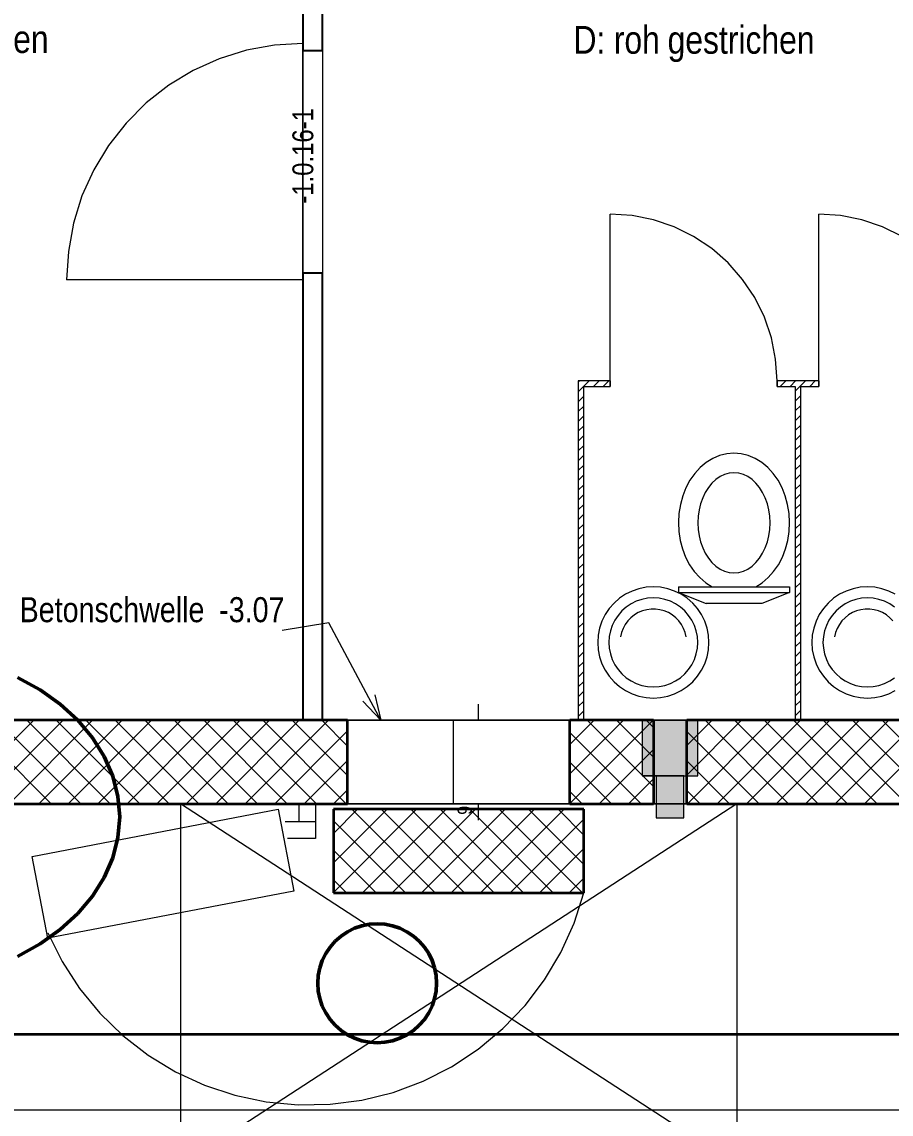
# Model space of a CAD drawing. Extents: x 885 to 2021, y 330 to 1122.
# Drawn here: x 1060 to 1122.5, y 552.3 to 630.8 of the extents above; entities that cross this region are included whole.
import ezdxf
from ezdxf.lldxf.tags import DXFTag

# ---------------------------------------------------------------- set-up
doc = ezdxf.new("R2010")
doc.units = 0
doc.layers.get('0').update_dxf_attribs({"lineweight": 18})
for name, color, linetype, lineweight in [('- Revision Neu', 7, 'Continuous', 25), ('010 Türen Neu', 7, 'Continuous', 25), ('015 Innenwände Bauteilschraffuren Neu', 7, 'Continuous', 25), ('015 Innenwände Neu', 7, 'Continuous', 25), ('016 Trennwände Neu', 7, 'Continuous', 25), ('027 Oberhalb Neu', 7, 'Continuous', 25), ('030 Bodenaufbauten Neu', 7, 'Continuous', 25), ('035 Decken Neu', 7, 'Continuous', 25), ('060 Möbel Einbau Neu', 7, 'Continuous', 25), ('080 Raum Innen Kontur Neu', 7, 'Continuous', 25), ('080 Raum Innen Text Neu', 7, 'Continuous', 25), ('160 Beschriftungen Ausführung Neu', 7, 'Continuous', 25), ('255 Plangrafiken Neu', 7, 'Continuous', 25)]:
    doc.layers.add(name, color=color, linetype=linetype, lineweight=lineweight)
doc.styles.get("Standard").update_dxf_attribs({"font": 'arial.ttf'})
tags = doc.linetypes.add('Blase - eng', pattern='A,0,[2,5773_032 -1.UG1.shx,S=0.003987,R=0,X=-6.43284e-05,Y=0.012246],-0.5,0', length=0.5).pattern_tags.tags
tags[14:15] = [DXFTag(74, 4), DXFTag(75, 0), DXFTag(340, '0'), DXFTag(46, 1.0), DXFTag(50, 0.0), DXFTag(44, 0.0), DXFTag(45, 0.0)]
tags[12:13] = [DXFTag(74, 4), DXFTag(75, 0), DXFTag(340, '0'), DXFTag(46, 1.0), DXFTag(50, 0.0), DXFTag(44, 0.0), DXFTag(45, 0.0)]
tags = doc.linetypes.add('Strich 2_1mm', pattern=[0.003, 0.002, -0.001]).pattern_tags.tags
tags[6:7] = [DXFTag(74, 4), DXFTag(75, 0), DXFTag(340, '0'), DXFTag(46, 1.0), DXFTag(50, 0.0), DXFTag(44, 0.0), DXFTag(45, 0.0)]
tags[4:5] = [DXFTag(74, 4), DXFTag(75, 0), DXFTag(340, '0'), DXFTag(46, 1.0), DXFTag(50, 0.0), DXFTag(44, 0.0), DXFTag(45, 0.0)]
tags = doc.linetypes.add('Strich 3_1mm Kanten', pattern=[0.004, 0.003, -0.001]).pattern_tags.tags
tags[6:7] = [DXFTag(74, 4), DXFTag(75, 0), DXFTag(340, '0'), DXFTag(46, 1.0), DXFTag(50, 0.0), DXFTag(44, 0.0), DXFTag(45, 0.0)]
tags[4:5] = [DXFTag(74, 4), DXFTag(75, 0), DXFTag(340, '0'), DXFTag(46, 1.0), DXFTag(50, 0.0), DXFTag(44, 0.0), DXFTag(45, 0.0)]
tags = doc.linetypes.add('Strichpunkt 1.5_0.75_0.75mm', pattern=[0.003, 0.0015, -0.00075, 0, -0.00075]).pattern_tags.tags
tags[10:11] = [DXFTag(74, 4), DXFTag(75, 0), DXFTag(340, '0'), DXFTag(46, 1.0), DXFTag(50, 0.0), DXFTag(44, 0.0), DXFTag(45, 0.0)]
tags[8:9] = [DXFTag(74, 4), DXFTag(75, 0), DXFTag(340, '0'), DXFTag(46, 1.0), DXFTag(50, 0.0), DXFTag(44, 0.0), DXFTag(45, 0.0)]
tags[6:7] = [DXFTag(74, 4), DXFTag(75, 0), DXFTag(340, '0'), DXFTag(46, 1.0), DXFTag(50, 0.0), DXFTag(44, 0.0), DXFTag(45, 0.0)]
tags[4:5] = [DXFTag(74, 4), DXFTag(75, 0), DXFTag(340, '0'), DXFTag(46, 1.0), DXFTag(50, 0.0), DXFTag(44, 0.0), DXFTag(45, 0.0)]
tags = doc.linetypes.add('Strichpunkt 3_1_1mm Achsen', pattern=[0.005, 0.003, -0.001, 0, -0.001]).pattern_tags.tags
tags[10:11] = [DXFTag(74, 4), DXFTag(75, 0), DXFTag(340, '0'), DXFTag(46, 1.0), DXFTag(50, 0.0), DXFTag(44, 0.0), DXFTag(45, 0.0)]
tags[8:9] = [DXFTag(74, 4), DXFTag(75, 0), DXFTag(340, '0'), DXFTag(46, 1.0), DXFTag(50, 0.0), DXFTag(44, 0.0), DXFTag(45, 0.0)]
tags[6:7] = [DXFTag(74, 4), DXFTag(75, 0), DXFTag(340, '0'), DXFTag(46, 1.0), DXFTag(50, 0.0), DXFTag(44, 0.0), DXFTag(45, 0.0)]
tags[4:5] = [DXFTag(74, 4), DXFTag(75, 0), DXFTag(340, '0'), DXFTag(46, 1.0), DXFTag(50, 0.0), DXFTag(44, 0.0), DXFTag(45, 0.0)]
tags = doc.linetypes.add('Unsichtbare Linie', pattern='A,0,[1,5773_032 -1.UG1.shx,S=10,R=0,X=0,Y=0],-10,0', length=10).pattern_tags.tags
tags[14:15] = [DXFTag(74, 4), DXFTag(75, 0), DXFTag(340, '0'), DXFTag(46, 1.0), DXFTag(50, 0.0), DXFTag(44, 0.0), DXFTag(45, 0.0)]
tags[12:13] = [DXFTag(74, 4), DXFTag(75, 0), DXFTag(340, '0'), DXFTag(46, 1.0), DXFTag(50, 0.0), DXFTag(44, 0.0), DXFTag(45, 0.0)]

# ---------------------------------------------------------------- blocks, each defined once
blk = doc.blocks.new('Referenz-A0T8DHYUAL', base_point=(896.585, 372.187))
at = {"layer": '- Revision Neu', "color": 0, "linetype": 'Blase - eng', "lineweight": 50, "ltscale": 0.125}
for p, q in [((1061.266, 582.789), (1059.654, 583.682)), ((1062.715, 581.759), (1061.266, 582.789)), ((1063.981, 580.605), (1062.715, 581.759)), ((1065.044, 579.346), (1063.981, 580.605)), ((1065.888, 578.001), (1065.044, 579.346)), ((1066.5, 576.589), (1065.888, 578.001)), ((1066.871, 575.134), (1066.5, 576.589)), ((1066.996, 573.656), (1066.871, 575.134)), ((1066.871, 572.178), (1066.996, 573.656)), ((1066.5, 570.722), (1066.871, 572.178)), ((1065.888, 569.311), (1066.5, 570.722)), ((1065.044, 567.966), (1065.888, 569.311)), ((1063.981, 566.707), (1065.044, 567.966)), ((1062.715, 565.553), (1063.981, 566.707)), ((1061.266, 564.522), (1062.715, 565.553)), ((1083.881, 565.646), (1083.38, 565.399)), ((1084.411, 565.826), (1083.881, 565.646)), ((1084.959, 565.935), (1084.411, 565.826)), ((1085.517, 565.972), (1084.959, 565.935)), ((1086.075, 565.935), (1085.517, 565.972)), ((1086.623, 565.826), (1086.075, 565.935)), ((1087.153, 565.646), (1086.623, 565.826)), ((1087.654, 565.399), (1087.153, 565.646)), ((1082.494, 564.72), (1082.126, 564.299)), ((1082.915, 565.088), (1082.494, 564.72)), ((1083.38, 565.399), (1082.915, 565.088)), ((1088.119, 565.088), (1087.654, 565.399)), ((1088.539, 564.72), (1088.119, 565.088)), ((1088.908, 564.299), (1088.539, 564.72)), ((1059.654, 563.63), (1061.266, 564.522)), ((1082.126, 564.299), (1081.815, 563.834)), ((1089.219, 563.834), (1088.908, 564.299)), ((1081.568, 563.333), (1081.388, 562.804)), ((1081.815, 563.834), (1081.568, 563.333)), ((1089.466, 563.333), (1089.219, 563.834)), ((1089.646, 562.804), (1089.466, 563.333)), ((1081.388, 562.804), (1081.279, 562.255)), ((1089.755, 562.255), (1089.646, 562.804)), ((1081.279, 562.255), (1081.242, 561.697)), ((1081.242, 561.697), (1081.279, 561.139)), ((1089.791, 561.697), (1089.755, 562.255)), ((1089.755, 561.139), (1089.791, 561.697)), ((1081.279, 561.139), (1081.388, 560.591)), ((1089.646, 560.591), (1089.755, 561.139)), ((1081.388, 560.591), (1081.568, 560.061)), ((1081.568, 560.061), (1081.815, 559.56)), ((1089.219, 559.56), (1089.466, 560.061)), ((1089.466, 560.061), (1089.646, 560.591)), ((1081.815, 559.56), (1082.126, 559.095)), ((1088.908, 559.095), (1089.219, 559.56)), ((1082.126, 559.095), (1082.494, 558.675)), ((1082.494, 558.675), (1082.915, 558.306)), ((1088.119, 558.306), (1088.539, 558.675)), ((1088.539, 558.675), (1088.908, 559.095)), ((1082.915, 558.306), (1083.38, 557.995)), ((1083.38, 557.995), (1083.881, 557.748)), ((1083.881, 557.748), (1084.411, 557.568)), ((1086.623, 557.568), (1087.153, 557.748)), ((1087.153, 557.748), (1087.654, 557.995)), ((1087.654, 557.995), (1088.119, 558.306)), ((1084.411, 557.568), (1084.959, 557.459)), ((1084.959, 557.459), (1085.517, 557.423)), ((1085.517, 557.423), (1086.075, 557.459)), ((1086.075, 557.459), (1086.623, 557.568))]:
    blk.add_line(p, q, dxfattribs=at)
at = {"layer": '010 Türen Neu', "color": 0, "linetype": 'Continuous', "lineweight": 13, "ltscale": 0.0169}
for p, q in [((1078.129, 629.152), (1076.11, 628.782)), ((1080.178, 629.276), (1078.129, 629.152)), ((1076.11, 628.782), (1074.15, 628.171)), ((1074.15, 628.171), (1072.278, 627.328)), ((1072.278, 627.328), (1070.521, 626.266)), ((1070.521, 626.266), (1068.905, 625)), ((1068.905, 625), (1067.454, 623.549)), ((1067.454, 623.549), (1066.188, 621.933)), ((1066.188, 621.933), (1065.126, 620.176)), ((1065.126, 620.176), (1064.283, 618.304)), ((1064.283, 618.304), (1063.672, 616.344)), ((1063.672, 616.344), (1063.302, 614.325)), ((1063.302, 614.325), (1063.178, 612.276))]:
    blk.add_line(p, q, dxfattribs=at)
at = {"layer": '010 Türen Neu', "color": 0, "lineweight": 13}
for p, q in [((1080.178, 628.776), (1081.578, 628.776)), ((1081.578, 628.776), (1080.178, 628.776)), ((1080.178, 612.776), (1081.578, 612.776)), ((1081.578, 612.776), (1080.178, 612.776)), ((1080.178, 612.276), (1063.178, 612.276)), ((1102.278, 605.003), (1102.278, 604.603)), ((1102.278, 604.603), (1102.278, 605.003)), ((1114.278, 604.603), (1114.278, 605.003)), ((1114.278, 605.003), (1114.278, 604.603)), ((1117.278, 605.003), (1117.278, 604.603)), ((1117.278, 604.603), (1117.278, 605.003)), ((1082.878, 580.603), (1099.878, 580.603)), ((1083.378, 574.603), (1083.378, 580.603)), ((1099.378, 580.603), (1083.378, 580.603)), ((1083.378, 580.603), (1083.378, 574.603)), ((1099.378, 580.603), (1099.378, 574.603)), ((1099.378, 574.603), (1099.378, 580.603)), ((1099.378, 574.603), (1083.378, 574.603))]:
    blk.add_line(p, q, dxfattribs=at)
at = {"layer": '010 Türen Neu', "color": 0, "lineweight": -2}
for p, q in [((1080.178, 628.776), (1081.578, 628.776)), ((1080.178, 628.776), (1081.578, 628.776)), ((1080.178, 612.776), (1081.578, 612.776)), ((1080.178, 612.776), (1081.578, 612.776))]:
    blk.add_line(p, q, dxfattribs=at)
at = {"layer": '010 Türen Neu', "color": 0, "linetype": 'Strichpunkt 3_1_1mm Achsen', "lineweight": 13, "ltscale": 0.0169}
for p, q in [((1080.178, 628.776), (1080.178, 612.776)), ((1081.578, 628.776), (1081.578, 612.776))]:
    blk.add_line(p, q, dxfattribs=at)
at = {"layer": '010 Türen Neu', "color": 0, "linetype": 'Strich 2_1mm', "lineweight": 13, "ltscale": 0.002197}
for p, q in [((1103.845, 616.9), (1102.278, 617.003)), ((1105.384, 616.594), (1103.845, 616.9)), ((1106.871, 616.089), (1105.384, 616.594)), ((1118.845, 616.9), (1117.278, 617.003)), ((1120.384, 616.594), (1118.845, 616.9)), ((1121.871, 616.089), (1120.384, 616.594)), ((1108.278, 615.395), (1106.871, 616.089)), ((1123.278, 615.395), (1121.871, 616.089)), ((1109.584, 614.523), (1108.278, 615.395)), ((1110.764, 613.488), (1109.584, 614.523)), ((1111.799, 612.308), (1110.764, 613.488)), ((1112.671, 611.003), (1111.799, 612.308)), ((1113.365, 609.595), (1112.671, 611.003)), ((1113.869, 608.109), (1113.365, 609.595)), ((1114.176, 606.569), (1113.869, 608.109)), ((1114.278, 605.003), (1114.176, 606.569))]:
    blk.add_line(p, q, dxfattribs=at)
at = {"layer": '010 Türen Neu', "color": 0, "linetype": 'Strich 2_1mm', "lineweight": 13, "ltscale": 0.0169}
for p, q in [((1102.278, 605.003), (1102.278, 617.003)), ((1117.278, 605.003), (1117.278, 617.003))]:
    blk.add_line(p, q, dxfattribs=at)
at = {"layer": '010 Türen Neu', "color": 0, "lineweight": 18}
for p, q in [((1102.278, 605.003), (1102.278, 604.603)), ((1102.278, 605.003), (1102.278, 604.603)), ((1114.278, 605.003), (1114.278, 604.603)), ((1114.278, 605.003), (1114.278, 604.603)), ((1117.278, 605.003), (1117.278, 604.603)), ((1117.278, 605.003), (1117.278, 604.603))]:
    blk.add_line(p, q, dxfattribs=at)
at = {"layer": '010 Türen Neu', "color": 0, "lineweight": 35}
for p, q in [((1083.378, 574.603), (1083.378, 580.603)), ((1083.378, 574.603), (1083.378, 580.603)), ((1099.378, 574.603), (1099.378, 580.603)), ((1099.378, 574.603), (1099.378, 580.603))]:
    blk.add_line(p, q, dxfattribs=at)
at = {"layer": '015 Innenwände Bauteilschraffuren Neu', "color": 0, "linetype": 'Continuous', "lineweight": 0, "ltscale": 0.0169}
for p, q in [((1099.978, 604.925), (1100.017, 604.964)), ((1100.017, 604.964), (1100.057, 605.003)), ((1100.378, 604.618), (1100.764, 605.003)), ((1101.071, 604.603), (1101.471, 605.003)), ((1101.778, 604.603), (1102.178, 605.003)), ((1114.506, 604.603), (1114.906, 605.003)), ((1115.213, 604.603), (1115.613, 605.003)), ((1115.92, 604.603), (1116.32, 605.003)), ((1116.627, 604.603), (1117.027, 605.003)), ((1099.978, 604.218), (1100.364, 604.603)), ((1100.364, 604.603), (1100.371, 604.61)), ((1100.371, 604.61), (1100.378, 604.618)), ((1115.578, 604.261), (1115.92, 604.603)), ((1099.978, 603.51), (1100.378, 603.91)), ((1099.978, 602.803), (1100.378, 603.203)), ((1115.578, 603.554), (1115.978, 603.954)), ((1115.578, 602.847), (1115.978, 603.247)), ((1099.978, 602.096), (1100.378, 602.496)), ((1115.578, 602.14), (1115.978, 602.54)), ((1099.978, 601.389), (1100.378, 601.789)), ((1115.578, 601.433), (1115.978, 601.833)), ((1099.978, 600.682), (1100.378, 601.082)), ((1115.578, 600.726), (1115.978, 601.126)), ((1099.978, 599.975), (1100.378, 600.375)), ((1115.578, 600.019), (1115.978, 600.419)), ((1099.978, 599.268), (1100.378, 599.668)), ((1115.578, 599.311), (1115.978, 599.711)), ((1099.978, 598.561), (1100.378, 598.961)), ((1115.578, 598.604), (1115.978, 599.004)), ((1099.978, 597.854), (1100.378, 598.254)), ((1115.578, 597.897), (1115.978, 598.297)), ((1099.978, 597.146), (1100.378, 597.546)), ((1115.578, 597.19), (1115.978, 597.59)), ((1099.978, 596.439), (1100.378, 596.839)), ((1099.978, 595.732), (1100.378, 596.132)), ((1115.578, 596.483), (1115.978, 596.883)), ((1115.578, 595.776), (1115.978, 596.176)), ((1099.978, 595.025), (1100.378, 595.425)), ((1115.578, 595.069), (1115.978, 595.469)), ((1099.978, 594.318), (1100.378, 594.718)), ((1115.578, 594.362), (1115.978, 594.762)), ((1099.978, 593.611), (1100.378, 594.011)), ((1115.578, 593.655), (1115.978, 594.055)), ((1099.978, 592.904), (1100.378, 593.304)), ((1115.578, 592.947), (1115.978, 593.347)), ((1099.978, 592.197), (1100.378, 592.597)), ((1115.578, 592.24), (1115.978, 592.64)), ((1099.978, 591.49), (1100.378, 591.89)), ((1115.578, 591.533), (1115.978, 591.933)), ((1099.978, 590.783), (1100.378, 591.183)), ((1115.578, 590.826), (1115.978, 591.226)), ((1099.978, 590.075), (1100.378, 590.475)), ((1115.578, 590.119), (1115.978, 590.519)), ((1099.978, 589.368), (1100.378, 589.768)), ((1099.978, 588.661), (1100.378, 589.061)), ((1115.578, 589.412), (1115.978, 589.812)), ((1115.578, 588.705), (1115.978, 589.105)), ((1099.978, 587.954), (1100.378, 588.354)), ((1115.578, 587.998), (1115.978, 588.398)), ((1099.978, 587.247), (1100.378, 587.647)), ((1115.578, 587.291), (1115.978, 587.691)), ((1099.978, 586.54), (1100.378, 586.94)), ((1115.578, 586.584), (1115.978, 586.984)), ((1099.978, 585.833), (1100.378, 586.233)), ((1115.578, 585.876), (1115.978, 586.276)), ((1099.978, 585.126), (1100.378, 585.526)), ((1115.578, 585.169), (1115.978, 585.569)), ((1099.978, 584.419), (1100.378, 584.819)), ((1115.578, 584.462), (1115.978, 584.862)), ((1099.978, 583.711), (1100.378, 584.111)), ((1115.578, 583.755), (1115.978, 584.155)), ((1099.978, 583.004), (1100.378, 583.404)), ((1115.578, 583.048), (1115.978, 583.448)), ((1099.978, 582.297), (1100.378, 582.697)), ((1115.578, 582.341), (1115.978, 582.741)), ((1115.578, 581.634), (1115.978, 582.034)), ((1099.978, 581.59), (1100.378, 581.99)), ((1099.978, 580.883), (1100.378, 581.283)), ((1115.578, 580.927), (1115.978, 581.327)), ((1054.807, 574.603), (1060.807, 580.603)), ((1062.069, 574.603), (1056.069, 580.603)), ((1056.929, 574.603), (1062.929, 580.603)), ((1064.19, 574.603), (1058.19, 580.603)), ((1059.05, 574.603), (1065.05, 580.603)), ((1066.311, 574.603), (1060.311, 580.603)), ((1061.171, 574.603), (1067.171, 580.603)), ((1068.433, 574.603), (1062.433, 580.603)), ((1063.293, 574.603), (1069.293, 580.603)), ((1070.554, 574.603), (1064.554, 580.603)), ((1065.414, 574.603), (1071.414, 580.603)), ((1072.675, 574.603), (1066.675, 580.603)), ((1067.535, 574.603), (1073.535, 580.603)), ((1074.797, 574.603), (1068.797, 580.603)), ((1069.657, 574.603), (1075.657, 580.603)), ((1076.918, 574.603), (1070.918, 580.603)), ((1071.778, 574.603), (1077.778, 580.603)), ((1079.039, 574.603), (1073.039, 580.603)), ((1073.899, 574.603), (1079.899, 580.603)), ((1081.161, 574.603), (1075.161, 580.603)), ((1076.02, 574.603), (1082.02, 580.603)), ((1083.282, 574.603), (1077.282, 580.603)), ((1083.378, 576.628), (1079.403, 580.603)), ((1083.378, 578.749), (1081.524, 580.603)), ((1099.378, 578.869), (1101.112, 580.603)), ((1099.378, 576.747), (1103.234, 580.603)), ((1099.378, 574.626), (1105.355, 580.603)), ((1105.378, 575.841), (1100.616, 580.603)), ((1105.378, 577.962), (1102.738, 580.603)), ((1105.378, 580.083), (1104.859, 580.603)), ((1107.778, 578.784), (1109.598, 580.603)), ((1107.778, 576.662), (1111.719, 580.603)), ((1107.84, 574.603), (1113.84, 580.603)), ((1115.102, 574.603), (1109.102, 580.603)), ((1109.962, 574.603), (1115.962, 580.603)), ((1117.223, 574.603), (1111.223, 580.603)), ((1112.083, 574.603), (1118.083, 580.603)), ((1119.344, 574.603), (1113.344, 580.603)), ((1114.204, 574.603), (1120.204, 580.603)), ((1121.466, 574.603), (1115.466, 580.603)), ((1115.962, 580.603), (1115.978, 580.62)), ((1116.326, 574.603), (1122.326, 580.603)), ((1123.587, 574.603), (1117.587, 580.603)), ((1118.447, 574.603), (1124.447, 580.603)), ((1125.708, 574.603), (1119.708, 580.603)), ((1120.568, 574.603), (1126.568, 580.603)), ((1127.83, 574.603), (1121.83, 580.603)), ((1078.142, 574.603), (1083.378, 579.839)), ((1104.495, 574.603), (1099.378, 579.719)), ((1112.98, 574.603), (1107.778, 579.805)), ((1101.476, 574.603), (1105.378, 578.505)), ((1080.263, 574.603), (1083.378, 577.718)), ((1102.374, 574.603), (1099.378, 577.598)), ((1110.859, 574.603), (1107.778, 577.683)), ((1103.598, 574.603), (1105.378, 576.384)), ((1082.384, 574.603), (1083.378, 575.597)), ((1100.252, 574.603), (1099.378, 575.477)), ((1108.738, 574.603), (1107.778, 575.562)), ((1082.378, 572.475), (1084.106, 574.203)), ((1082.378, 570.354), (1086.227, 574.203)), ((1082.378, 568.233), (1088.348, 574.203)), ((1089.682, 568.203), (1083.682, 574.203)), ((1084.47, 568.203), (1090.47, 574.203)), ((1091.803, 568.203), (1085.803, 574.203)), ((1086.591, 568.203), (1092.591, 574.203)), ((1093.924, 568.203), (1087.924, 574.203)), ((1088.712, 568.203), (1094.712, 574.203)), ((1096.046, 568.203), (1090.046, 574.203)), ((1090.834, 568.203), (1096.834, 574.203)), ((1098.167, 568.203), (1092.167, 574.203)), ((1092.955, 568.203), (1098.955, 574.203)), ((1100.288, 568.203), (1094.288, 574.203)), ((1100.378, 570.234), (1096.41, 574.203)), ((1100.378, 572.355), (1098.531, 574.203)), ((1087.561, 568.203), (1082.378, 573.385)), ((1095.076, 568.203), (1100.378, 573.505)), ((1085.439, 568.203), (1082.378, 571.264)), ((1097.198, 568.203), (1100.378, 571.384)), ((1083.318, 568.203), (1082.378, 569.142)), ((1099.319, 568.203), (1100.378, 569.262))]:
    blk.add_line(p, q, dxfattribs=at)
at = {"layer": '015 Innenwände Neu', "color": 0, "lineweight": 18}
for p, q in [((1102.278, 605.003), (1099.978, 605.003)), ((1099.978, 605.003), (1099.978, 604.603)), ((1102.278, 605.003), (1102.278, 604.603)), ((1117.278, 605.003), (1114.278, 605.003)), ((1114.278, 605.003), (1114.278, 604.603)), ((1117.278, 605.003), (1117.278, 604.603)), ((1099.978, 604.603), (1099.978, 580.603)), ((1100.378, 604.603), (1102.278, 604.603)), ((1100.378, 580.603), (1100.378, 604.603)), ((1114.278, 604.603), (1115.578, 604.603)), ((1115.578, 604.603), (1115.578, 580.603)), ((1115.978, 580.603), (1115.978, 604.603)), ((1115.978, 604.603), (1117.278, 604.603)), ((1100.378, 580.603), (1099.978, 580.603)), ((1115.578, 580.603), (1115.978, 580.603))]:
    blk.add_line(p, q, dxfattribs=at)
at = {"layer": '015 Innenwände Neu', "color": 0, "lineweight": 35}
for p, q in [((1083.378, 580.603), (1041.778, 580.603)), ((1083.378, 574.603), (1083.378, 580.603)), ((1105.378, 580.603), (1099.378, 580.603)), ((1099.378, 574.603), (1099.378, 580.603)), ((1105.378, 580.603), (1105.378, 574.603)), ((1107.778, 574.603), (1107.778, 580.603)), ((1131.578, 580.603), (1107.778, 580.603)), ((1041.778, 574.603), (1083.378, 574.603)), ((1100.378, 574.203), (1082.378, 574.203)), ((1082.378, 574.203), (1082.378, 568.203)), ((1099.378, 574.603), (1105.378, 574.603)), ((1100.378, 568.203), (1100.378, 574.203)), ((1107.778, 574.603), (1137.578, 574.603)), ((1082.378, 568.203), (1100.378, 568.203))]:
    blk.add_line(p, q, dxfattribs=at)
at = {"layer": '015 Innenwände Neu', "color": 0, "linetype": 'Strichpunkt 3_1_1mm Achsen', "lineweight": 13, "ltscale": 0.0169}
for p, q in [((1083.378, 580.603), (1083.378, 574.603)), ((1099.378, 580.603), (1083.378, 580.603)), ((1099.378, 574.603), (1099.378, 580.603)), ((1083.378, 574.603), (1099.378, 574.603))]:
    blk.add_line(p, q, dxfattribs=at)
at = {"layer": '015 Innenwände Neu', "color": 0, "linetype": 'Strich 3_1mm Kanten', "lineweight": 13, "ltscale": 0.002197}
for p, q in [((1060.706, 570.821), (1078.385, 574.203)), ((1078.385, 574.203), (1079.513, 568.31)), ((1061.833, 564.928), (1060.706, 570.821)), ((1079.513, 568.31), (1061.833, 564.928)), ((1099.671, 566.011), (1100.378, 568.203)), ((1098.722, 563.913), (1099.671, 566.011)), ((1061.833, 565.32), (1062.858, 563.258)), ((1062.858, 563.258), (1064.109, 561.325)), ((1097.543, 561.935), (1098.722, 563.913)), ((1096.149, 560.103), (1097.543, 561.935)), ((1064.109, 561.325), (1065.569, 559.544)), ((1094.557, 558.439), (1096.149, 560.103)), ((1065.569, 559.544), (1067.221, 557.939)), ((1092.788, 556.964), (1094.557, 558.439)), ((1067.221, 557.939), (1069.042, 556.531)), ((1090.865, 555.698), (1092.788, 556.964)), ((1069.042, 556.531), (1071.011, 555.336)), ((1071.011, 555.336), (1073.101, 554.37)), ((1088.811, 554.657), (1090.865, 555.698)), ((1086.653, 553.853), (1088.811, 554.657)), ((1073.101, 554.37), (1075.287, 553.645)), ((1084.418, 553.297), (1086.653, 553.853)), ((1075.287, 553.645), (1077.54, 553.171)), ((1077.54, 553.171), (1079.833, 552.954)), ((1079.833, 552.954), (1082.135, 552.996)), ((1082.135, 552.996), (1084.418, 553.297))]:
    blk.add_line(p, q, dxfattribs=at)
at = {"layer": '015 Innenwände Neu', "color": 0, "linetype": 'Strichpunkt 1.5_0.75_0.75mm', "lineweight": 13, "ltscale": 0.0169}
for p, q in [((1111.378, 574.603), (1071.378, 548.603)), ((1071.378, 574.603), (1111.378, 574.603)), ((1111.378, 548.603), (1071.378, 574.603)), ((1071.378, 574.603), (1071.378, 548.603)), ((1111.378, 574.603), (1111.378, 548.603))]:
    blk.add_line(p, q, dxfattribs=at)
at = {"layer": '015 Innenwände Neu', "color": 0, "lineweight": 13}
for p, q in [((1079.878, 574.603), (1079.878, 573.303)), ((1081.078, 574.603), (1081.078, 572.103)), ((1081.078, 573.303), (1078.891, 573.303)), ((1081.078, 572.103), (1079.059, 572.103))]:
    blk.add_line(p, q, dxfattribs=at)
at = {"layer": '016 Trennwände Neu', "color": 0, "lineweight": -2}
for p, q in [((1080.178, 670.603), (1080.178, 628.776)), ((1081.578, 628.776), (1081.578, 670.603)), ((1080.178, 628.776), (1081.578, 628.776)), ((1080.178, 612.776), (1081.578, 612.776)), ((1080.178, 612.776), (1080.178, 580.603)), ((1081.578, 580.603), (1081.578, 612.776)), ((1080.178, 580.603), (1081.578, 580.603))]:
    blk.add_line(p, q, dxfattribs=at)
at = {"layer": '027 Oberhalb Neu', "color": 0, "linetype": 'Strichpunkt 3_1_1mm Achsen', "lineweight": 35, "ltscale": 0.1225}
blk.add_line((1599.54, 558.003), (1035.778, 558.003), dxfattribs=at)
at = {"layer": '027 Oberhalb Neu', "color": 0, "linetype": 'Strichpunkt 3_1_1mm Achsen', "lineweight": 13, "ltscale": 0.0169}
blk.add_line((1030.178, 552.603), (1597.278, 552.603), dxfattribs=at)
at = {"layer": '030 Bodenaufbauten Neu', "color": 0, "linetype": 'Continuous', "lineweight": 13, "ltscale": 0.0169}
for p, q in [((1083.378, 580.603), (1041.778, 580.603)), ((1099.378, 580.603), (1083.378, 580.603)), ((1131.578, 580.603), (1099.378, 580.603))]:
    blk.add_line(p, q, dxfattribs=at)
at = {"layer": '030 Bodenaufbauten Neu', "color": 0, "linetype": 'Unsichtbare Linie', "lineweight": 13, "ltscale": 0.002197}
blk.add_line((1041.778, 574.603), (1137.578, 574.603), dxfattribs=at)
at = {"layer": '035 Decken Neu', "color": 0, "linetype": 'Strichpunkt 3_1_1mm Achsen', "lineweight": 13, "ltscale": 0.002197}
blk.add_line((1527.878, 574.603), (1035.778, 574.603), dxfattribs=at)
at = {"layer": '060 Möbel Einbau Neu', "color": 0, "linetype": 'Continuous', "lineweight": 13, "ltscale": 0.0169}
for p, q in [((1109.653, 599.425), (1109.185, 599.138)), ((1109.653, 599.425), (1109.185, 599.138)), ((1110.147, 599.634), (1109.653, 599.425)), ((1110.147, 599.634), (1109.653, 599.425)), ((1110.658, 599.76), (1110.147, 599.634)), ((1110.658, 599.76), (1110.147, 599.634)), ((1111.178, 599.803), (1110.658, 599.76)), ((1111.178, 599.803), (1110.658, 599.76)), ((1111.699, 599.76), (1111.178, 599.803)), ((1111.699, 599.76), (1111.178, 599.803)), ((1112.21, 599.634), (1111.699, 599.76)), ((1112.21, 599.634), (1111.699, 599.76)), ((1112.704, 599.425), (1112.21, 599.634)), ((1112.704, 599.425), (1112.21, 599.634)), ((1113.172, 599.138), (1112.704, 599.425)), ((1113.172, 599.138), (1112.704, 599.425)), ((1108.751, 598.777), (1108.358, 598.348)), ((1108.751, 598.777), (1108.358, 598.348)), ((1109.185, 599.138), (1108.751, 598.777)), ((1109.185, 599.138), (1108.751, 598.777)), ((1113.606, 598.777), (1113.172, 599.138)), ((1113.606, 598.777), (1113.172, 599.138)), ((1113.999, 598.348), (1113.606, 598.777)), ((1113.999, 598.348), (1113.606, 598.777)), ((1108.013, 597.86), (1107.722, 597.319)), ((1108.013, 597.86), (1107.722, 597.319)), ((1108.358, 598.348), (1108.013, 597.86)), ((1108.358, 598.348), (1108.013, 597.86)), ((1109.878, 597.92), (1109.596, 597.659)), ((1110.183, 598.129), (1109.878, 597.92)), ((1110.505, 598.28), (1110.183, 598.129)), ((1110.839, 598.372), (1110.505, 598.28)), ((1111.178, 598.403), (1110.839, 598.372)), ((1111.518, 598.372), (1111.178, 598.403)), ((1111.851, 598.28), (1111.518, 598.372)), ((1112.173, 598.129), (1111.851, 598.28)), ((1112.478, 597.92), (1112.173, 598.129)), ((1112.761, 597.659), (1112.478, 597.92)), ((1114.344, 597.86), (1113.999, 598.348)), ((1114.344, 597.86), (1113.999, 598.348)), ((1114.635, 597.319), (1114.344, 597.86)), ((1114.635, 597.319), (1114.344, 597.86)), ((1107.722, 597.319), (1107.489, 596.736)), ((1107.722, 597.319), (1107.489, 596.736)), ((1109.116, 596.994), (1108.927, 596.603)), ((1109.34, 597.348), (1109.116, 596.994)), ((1109.596, 597.659), (1109.34, 597.348)), ((1113.017, 597.348), (1112.761, 597.659)), ((1113.241, 596.994), (1113.017, 597.348)), ((1113.43, 596.603), (1113.241, 596.994)), ((1114.867, 596.736), (1114.635, 597.319)), ((1114.867, 596.736), (1114.635, 597.319)), ((1107.489, 596.736), (1107.32, 596.12)), ((1107.489, 596.736), (1107.32, 596.12)), ((1108.776, 596.18), (1108.667, 595.735)), ((1108.927, 596.603), (1108.776, 596.18)), ((1113.58, 596.18), (1113.43, 596.603)), ((1113.69, 595.735), (1113.58, 596.18)), ((1115.037, 596.12), (1114.867, 596.736)), ((1115.037, 596.12), (1114.867, 596.736)), ((1107.215, 595.481), (1107.178, 594.831)), ((1107.215, 595.481), (1107.178, 594.831)), ((1107.32, 596.12), (1107.215, 595.481)), ((1107.32, 596.12), (1107.215, 595.481)), ((1108.667, 595.735), (1108.601, 595.273)), ((1113.756, 595.273), (1113.69, 595.735)), ((1115.141, 595.481), (1115.037, 596.12)), ((1115.141, 595.481), (1115.037, 596.12)), ((1115.178, 594.831), (1115.141, 595.481)), ((1115.178, 594.831), (1115.141, 595.481)), ((1107.178, 594.831), (1107.209, 594.181)), ((1107.178, 594.831), (1107.209, 594.181)), ((1108.601, 595.273), (1108.578, 594.803)), ((1108.578, 594.803), (1108.601, 594.333)), ((1113.778, 594.803), (1113.756, 595.273)), ((1113.756, 594.333), (1113.778, 594.803)), ((1115.147, 594.181), (1115.178, 594.831)), ((1115.147, 594.181), (1115.178, 594.831)), ((1107.209, 594.181), (1107.308, 593.541)), ((1107.209, 594.181), (1107.308, 593.541)), ((1108.601, 594.333), (1108.667, 593.871)), ((1108.667, 593.871), (1108.776, 593.425)), ((1113.58, 593.425), (1113.69, 593.871)), ((1113.69, 593.871), (1113.756, 594.333)), ((1115.049, 593.541), (1115.147, 594.181)), ((1115.049, 593.541), (1115.147, 594.181)), ((1107.308, 593.541), (1107.472, 592.922)), ((1107.308, 593.541), (1107.472, 592.922)), ((1108.776, 593.425), (1108.927, 593.003)), ((1108.927, 593.003), (1109.116, 592.611)), ((1113.241, 592.611), (1113.43, 593.003)), ((1113.43, 593.003), (1113.58, 593.425)), ((1114.885, 592.922), (1115.049, 593.541)), ((1114.885, 592.922), (1115.049, 593.541)), ((1107.472, 592.922), (1107.699, 592.336)), ((1107.472, 592.922), (1107.699, 592.336)), ((1107.699, 592.336), (1107.985, 591.791)), ((1107.699, 592.336), (1107.985, 591.791)), ((1109.116, 592.611), (1109.34, 592.257)), ((1109.34, 592.257), (1109.596, 591.947)), ((1112.761, 591.947), (1113.017, 592.257)), ((1113.017, 592.257), (1113.241, 592.611)), ((1114.371, 591.791), (1114.658, 592.336)), ((1114.371, 591.791), (1114.658, 592.336)), ((1114.658, 592.336), (1114.885, 592.922)), ((1114.658, 592.336), (1114.885, 592.922)), ((1107.985, 591.791), (1108.326, 591.298)), ((1107.985, 591.791), (1108.326, 591.298)), ((1109.596, 591.947), (1109.878, 591.685)), ((1109.878, 591.685), (1110.183, 591.477)), ((1110.183, 591.477), (1110.505, 591.325)), ((1111.851, 591.325), (1112.173, 591.477)), ((1112.173, 591.477), (1112.478, 591.685)), ((1112.478, 591.685), (1112.761, 591.947)), ((1114.031, 591.298), (1114.371, 591.791)), ((1114.031, 591.298), (1114.371, 591.791)), ((1108.326, 591.298), (1108.715, 590.864)), ((1108.326, 591.298), (1108.715, 590.864)), ((1108.715, 590.864), (1109.145, 590.497)), ((1108.715, 590.864), (1109.145, 590.497)), ((1110.505, 591.325), (1110.839, 591.234)), ((1110.839, 591.234), (1111.178, 591.203)), ((1111.178, 591.203), (1111.518, 591.234)), ((1111.518, 591.234), (1111.851, 591.325)), ((1113.211, 590.497), (1113.642, 590.864)), ((1113.211, 590.497), (1113.642, 590.864)), ((1113.642, 590.864), (1114.031, 591.298)), ((1113.642, 590.864), (1114.031, 591.298)), ((1103.848, 589.898), (1103.378, 589.667)), ((1104.343, 590.066), (1103.848, 589.898)), ((1104.856, 590.169), (1104.343, 590.066)), ((1105.378, 590.203), (1104.856, 590.169)), ((1105.9, 590.169), (1105.378, 590.203)), ((1106.414, 590.066), (1105.9, 590.169)), ((1106.909, 589.898), (1106.414, 590.066)), ((1107.378, 589.667), (1106.909, 589.898)), ((1109.145, 590.497), (1109.611, 590.203)), ((1109.145, 590.497), (1109.611, 590.203)), ((1112.746, 590.203), (1113.211, 590.497)), ((1112.746, 590.203), (1113.211, 590.497)), ((1119.248, 589.898), (1118.778, 589.667)), ((1119.743, 590.066), (1119.248, 589.898)), ((1120.256, 590.169), (1119.743, 590.066)), ((1120.778, 590.203), (1120.256, 590.169)), ((1121.3, 590.169), (1120.778, 590.203)), ((1121.814, 590.066), (1121.3, 590.169)), ((1122.309, 589.898), (1121.814, 590.066)), ((1122.778, 589.667), (1122.309, 589.898)), ((1102.943, 589.376), (1102.55, 589.031)), ((1103.378, 589.667), (1102.943, 589.376)), ((1104.154, 589.159), (1103.778, 588.974)), ((1104.55, 589.294), (1104.154, 589.159)), ((1104.961, 589.375), (1104.55, 589.294)), ((1105.378, 589.403), (1104.961, 589.375)), ((1105.796, 589.375), (1105.378, 589.403)), ((1106.207, 589.294), (1105.796, 589.375)), ((1106.603, 589.159), (1106.207, 589.294)), ((1106.978, 588.974), (1106.603, 589.159)), ((1107.813, 589.376), (1107.378, 589.667)), ((1108.207, 589.031), (1107.813, 589.376)), ((1118.343, 589.376), (1117.95, 589.031)), ((1118.778, 589.667), (1118.343, 589.376)), ((1119.554, 589.159), (1119.178, 588.974)), ((1119.95, 589.294), (1119.554, 589.159)), ((1120.361, 589.375), (1119.95, 589.294)), ((1120.778, 589.403), (1120.361, 589.375)), ((1121.196, 589.375), (1120.778, 589.403)), ((1121.607, 589.294), (1121.196, 589.375)), ((1122.003, 589.159), (1121.607, 589.294)), ((1122.378, 588.974), (1122.003, 589.159)), ((1102.205, 588.638), (1101.914, 588.203)), ((1102.55, 589.031), (1102.205, 588.638)), ((1103.116, 588.466), (1102.84, 588.151)), ((1103.43, 588.742), (1103.116, 588.466)), ((1103.778, 588.974), (1103.43, 588.742)), ((1104.296, 588.345), (1104.02, 588.182)), ((1104.591, 588.47), (1104.296, 588.345)), ((1104.9, 588.555), (1104.591, 588.47)), ((1105.218, 588.597), (1104.9, 588.555)), ((1105.539, 588.597), (1105.218, 588.597)), ((1105.856, 588.555), (1105.539, 588.597)), ((1106.165, 588.47), (1105.856, 588.555)), ((1106.461, 588.345), (1106.165, 588.47)), ((1106.736, 588.182), (1106.461, 588.345)), ((1107.326, 588.742), (1106.978, 588.974)), ((1107.641, 588.466), (1107.326, 588.742)), ((1107.917, 588.151), (1107.641, 588.466)), ((1108.552, 588.638), (1108.207, 589.031)), ((1108.842, 588.203), (1108.552, 588.638)), ((1117.605, 588.638), (1117.314, 588.203)), ((1117.95, 589.031), (1117.605, 588.638)), ((1118.516, 588.466), (1118.24, 588.151)), ((1118.83, 588.742), (1118.516, 588.466)), ((1119.178, 588.974), (1118.83, 588.742)), ((1119.696, 588.345), (1119.42, 588.182)), ((1119.991, 588.47), (1119.696, 588.345)), ((1120.3, 588.555), (1119.991, 588.47)), ((1120.618, 588.597), (1120.3, 588.555)), ((1120.939, 588.597), (1120.618, 588.597)), ((1121.256, 588.555), (1120.939, 588.597)), ((1121.565, 588.47), (1121.256, 588.555)), ((1121.861, 588.345), (1121.565, 588.47)), ((1122.136, 588.182), (1121.861, 588.345)), ((1122.726, 588.742), (1122.378, 588.974)), ((1101.683, 587.734), (1101.515, 587.238)), ((1101.914, 588.203), (1101.683, 587.734)), ((1102.607, 587.803), (1102.422, 587.427)), ((1102.84, 588.151), (1102.607, 587.803)), ((1103.356, 587.495), (1103.202, 587.214)), ((1103.546, 587.753), (1103.356, 587.495)), ((1103.769, 587.983), (1103.546, 587.753)), ((1104.02, 588.182), (1103.769, 587.983)), ((1106.988, 587.983), (1106.736, 588.182)), ((1107.211, 587.753), (1106.988, 587.983)), ((1107.401, 587.495), (1107.211, 587.753)), ((1107.555, 587.214), (1107.401, 587.495)), ((1108.15, 587.803), (1107.917, 588.151)), ((1108.335, 587.427), (1108.15, 587.803)), ((1109.074, 587.734), (1108.842, 588.203)), ((1109.242, 587.238), (1109.074, 587.734)), ((1117.083, 587.734), (1116.915, 587.238)), ((1117.314, 588.203), (1117.083, 587.734)), ((1118.007, 587.803), (1117.822, 587.427)), ((1118.24, 588.151), (1118.007, 587.803)), ((1118.756, 587.495), (1118.602, 587.214)), ((1118.946, 587.753), (1118.756, 587.495)), ((1119.169, 587.983), (1118.946, 587.753)), ((1119.42, 588.182), (1119.169, 587.983)), ((1122.388, 587.983), (1122.136, 588.182)), ((1122.611, 587.753), (1122.388, 587.983)), ((1101.413, 586.725), (1101.378, 586.203)), ((1101.515, 587.238), (1101.413, 586.725)), ((1102.287, 587.031), (1102.206, 586.62)), ((1102.422, 587.427), (1102.287, 587.031)), ((1103.086, 586.915), (1103.012, 586.603)), ((1103.202, 587.214), (1103.086, 586.915)), ((1107.67, 586.915), (1107.555, 587.214)), ((1107.745, 586.603), (1107.67, 586.915)), ((1108.469, 587.031), (1108.335, 587.427)), ((1108.551, 586.62), (1108.469, 587.031)), ((1109.344, 586.725), (1109.242, 587.238)), ((1109.378, 586.203), (1109.344, 586.725)), ((1116.813, 586.725), (1116.778, 586.203)), ((1116.915, 587.238), (1116.813, 586.725)), ((1117.687, 587.031), (1117.606, 586.62)), ((1117.822, 587.427), (1117.687, 587.031)), ((1118.486, 586.915), (1118.412, 586.603)), ((1118.602, 587.214), (1118.486, 586.915)), ((1101.378, 586.203), (1101.413, 585.681)), ((1102.206, 586.62), (1102.178, 586.203)), ((1102.178, 586.203), (1102.206, 585.785)), ((1108.578, 586.203), (1108.551, 586.62)), ((1108.551, 585.785), (1108.578, 586.203)), ((1109.344, 585.681), (1109.378, 586.203)), ((1116.778, 586.203), (1116.813, 585.681)), ((1117.606, 586.62), (1117.578, 586.203)), ((1117.578, 586.203), (1117.606, 585.785)), ((1101.413, 585.681), (1101.515, 585.168)), ((1101.515, 585.168), (1101.683, 584.672)), ((1102.206, 585.785), (1102.287, 585.375)), ((1102.287, 585.375), (1102.422, 584.978)), ((1108.335, 584.978), (1108.469, 585.375)), ((1108.469, 585.375), (1108.551, 585.785)), ((1109.074, 584.672), (1109.242, 585.168)), ((1109.242, 585.168), (1109.344, 585.681)), ((1116.813, 585.681), (1116.915, 585.168)), ((1116.915, 585.168), (1117.083, 584.672)), ((1117.606, 585.785), (1117.687, 585.375)), ((1117.687, 585.375), (1117.822, 584.978)), ((1101.683, 584.672), (1101.914, 584.203)), ((1102.422, 584.978), (1102.607, 584.603)), ((1102.607, 584.603), (1102.84, 584.255)), ((1107.917, 584.255), (1108.15, 584.603)), ((1108.15, 584.603), (1108.335, 584.978)), ((1108.842, 584.203), (1109.074, 584.672)), ((1117.083, 584.672), (1117.314, 584.203)), ((1117.822, 584.978), (1118.007, 584.603)), ((1118.007, 584.603), (1118.24, 584.255)), ((1101.914, 584.203), (1102.205, 583.768)), ((1102.205, 583.768), (1102.55, 583.374)), ((1102.84, 584.255), (1103.116, 583.94)), ((1103.116, 583.94), (1103.43, 583.664)), ((1103.43, 583.664), (1103.778, 583.431)), ((1106.978, 583.431), (1107.326, 583.664)), ((1107.326, 583.664), (1107.641, 583.94)), ((1107.641, 583.94), (1107.917, 584.255)), ((1108.207, 583.374), (1108.552, 583.768)), ((1108.552, 583.768), (1108.842, 584.203)), ((1117.314, 584.203), (1117.605, 583.768)), ((1117.605, 583.768), (1117.95, 583.374)), ((1118.24, 584.255), (1118.516, 583.94)), ((1118.516, 583.94), (1118.83, 583.664)), ((1118.83, 583.664), (1119.178, 583.431)), ((1122.378, 583.431), (1122.726, 583.664)), ((1102.55, 583.374), (1102.943, 583.029)), ((1102.943, 583.029), (1103.378, 582.739)), ((1103.778, 583.431), (1104.154, 583.246)), ((1104.154, 583.246), (1104.55, 583.112)), ((1104.55, 583.112), (1104.961, 583.03)), ((1104.961, 583.03), (1105.378, 583.003)), ((1105.378, 583.003), (1105.796, 583.03)), ((1105.796, 583.03), (1106.207, 583.112)), ((1106.207, 583.112), (1106.603, 583.246)), ((1106.603, 583.246), (1106.978, 583.431)), ((1107.378, 582.739), (1107.813, 583.029)), ((1107.813, 583.029), (1108.207, 583.374)), ((1117.95, 583.374), (1118.343, 583.029)), ((1118.343, 583.029), (1118.778, 582.739)), ((1119.178, 583.431), (1119.554, 583.246)), ((1119.554, 583.246), (1119.95, 583.112)), ((1119.95, 583.112), (1120.361, 583.03)), ((1120.361, 583.03), (1120.778, 583.003)), ((1120.778, 583.003), (1121.196, 583.03)), ((1121.196, 583.03), (1121.607, 583.112)), ((1121.607, 583.112), (1122.003, 583.246)), ((1122.003, 583.246), (1122.378, 583.431)), ((1103.378, 582.739), (1103.848, 582.507)), ((1103.848, 582.507), (1104.343, 582.339)), ((1104.343, 582.339), (1104.856, 582.237)), ((1104.856, 582.237), (1105.378, 582.203)), ((1105.378, 582.203), (1105.9, 582.237)), ((1105.9, 582.237), (1106.414, 582.339)), ((1106.414, 582.339), (1106.909, 582.507)), ((1106.909, 582.507), (1107.378, 582.739)), ((1118.778, 582.739), (1119.248, 582.507)), ((1119.248, 582.507), (1119.743, 582.339)), ((1119.743, 582.339), (1120.256, 582.237)), ((1120.256, 582.237), (1120.778, 582.203)), ((1120.778, 582.203), (1121.3, 582.237)), ((1121.3, 582.237), (1121.814, 582.339)), ((1121.814, 582.339), (1122.309, 582.507)), ((1122.309, 582.507), (1122.778, 582.739))]:
    blk.add_line(p, q, dxfattribs=at)
at = {"layer": '060 Möbel Einbau Neu', "color": 0, "lineweight": 13}
for p, q in [((1107.178, 590.203), (1107.178, 589.803)), ((1107.178, 590.203), (1115.178, 590.203)), ((1115.178, 590.203), (1115.178, 589.803)), ((1107.178, 589.803), (1115.178, 589.803)), ((1107.178, 589.803), (1109.178, 589.003)), ((1115.178, 589.803), (1113.178, 589.003)), ((1113.178, 589.003), (1109.178, 589.003))]:
    blk.add_line(p, q, dxfattribs=at)
at = {"layer": '080 Raum Innen Kontur Neu', "color": 0, "linetype": 'Continuous', "lineweight": 13, "ltscale": 0.0169}
for p, q in [((1080.178, 580.603), (1080.178, 670.603)), ((1081.578, 670.603), (1081.578, 580.603)), ((1041.778, 580.603), (1080.178, 580.603)), ((1081.578, 580.603), (1131.578, 580.603)), ((1137.578, 574.603), (1041.778, 574.603))]:
    blk.add_line(p, q, dxfattribs=at)
at = {"layer": '160 Beschriftungen Ausführung Neu', "color": 0, "lineweight": 13}
for p, q in [((1082.048, 587.615), (1078.687, 587.064)), ((1084.922, 582.213), (1082.048, 587.615)), ((1085.778, 580.603), (1084.922, 582.213))]:
    blk.add_line(p, q, dxfattribs=at)
at = {"layer": '160 Beschriftungen Ausführung Neu', "color": 0, "linetype": 'Continuous', "lineweight": 13, "ltscale": 0.0169}
for p, q in [((1085.353, 582.443), (1085.778, 580.603)), ((1085.778, 580.603), (1084.49, 581.984)), ((1092.774, 581.776), (1092.774, 580.603)), ((1092.774, 580.603), (1090.974, 580.603)), ((1090.974, 580.603), (1090.974, 574.603)), ((1090.974, 574.603), (1092.774, 574.603)), ((1092.774, 574.603), (1092.774, 573.427))]:
    blk.add_line(p, q, dxfattribs=at)
at = {"layer": '255 Plangrafiken Neu', "color": 0, "linetype": 'Continuous', "lineweight": 0, "ltscale": 0.0169}
for p, q in [((1105.578, 580.603), (1104.578, 580.603)), ((1107.578, 580.603), (1105.578, 580.603)), ((1108.578, 580.603), (1107.578, 580.603)), ((1105.578, 576.603), (1104.578, 576.603)), ((1105.578, 576.603), (1107.578, 576.603)), ((1107.578, 576.603), (1105.578, 576.603)), ((1107.578, 576.603), (1108.578, 576.603))]:
    blk.add_line(p, q, dxfattribs=at)
at = {"layer": '255 Plangrafiken Neu', "color": 0, "linetype": 'Continuous', "lineweight": 13, "ltscale": 0.0169}
for p, q in [((1108.578, 580.603), (1104.578, 580.603)), ((1104.578, 580.603), (1104.578, 576.603)), ((1108.578, 576.603), (1108.578, 580.603)), ((1104.578, 576.603), (1105.578, 576.603)), ((1105.578, 576.603), (1107.578, 576.603)), ((1107.578, 576.603), (1105.578, 576.603)), ((1105.578, 576.603), (1105.578, 573.603)), ((1107.578, 576.603), (1108.578, 576.603)), ((1107.578, 573.603), (1107.578, 576.603)), ((1105.578, 573.603), (1107.578, 573.603))]:
    blk.add_line(p, q, dxfattribs=at)
at = {"layer": '255 Plangrafiken Neu', "color": 0, "lineweight": 13}
for p, q in [((1105.378, 580.603), (1107.778, 580.603)), ((1107.778, 574.603), (1105.378, 574.603))]:
    blk.add_line(p, q, dxfattribs=at)
at = {"layer": '255 Plangrafiken Neu', "color": 0, "linetype": 'Continuous', "lineweight": 0, "ltscale": 0.0169}
for points in [[(1105.578, 576.603), (1104.578, 576.603), (1104.578, 580.603)], [(1105.578, 576.603), (1105.578, 580.603), (1104.578, 580.603)], [(1107.578, 576.603), (1105.578, 576.603), (1105.578, 580.603)], [(1107.578, 576.603), (1107.578, 580.603), (1105.578, 580.603)], [(1108.578, 576.603), (1107.578, 576.603), (1107.578, 580.603)], [(1108.578, 576.603), (1108.578, 580.603), (1107.578, 580.603)], [(1105.578, 573.603), (1107.578, 573.603), (1105.578, 576.603)], [(1107.578, 573.603), (1107.578, 576.603), (1105.578, 576.603)]]:
    blk.add_solid(points, dxfattribs=at)
at = {"layer": '080 Raum Innen Text Neu', "color": 0, "linetype": 'Continuous', "lineweight": 13, "ltscale": 0.002197, "char_height": 2, "attachment_point": 1}
for s, insert in [('{\\fArial Narrow;gestrichen}', (1051.312, 630.59)), ('{\\fArial Narrow;D:}', (1099.636, 630.534)), ('{\\fArial Narrow;roh}', (1102.536, 630.534)), ('{\\fArial Narrow;gestrichen}', (1106.403, 630.534))]:
    blk.add_mtext(s, dxfattribs=dict(at, insert=insert))
at = {"layer": '160 Beschriftungen Ausführung Neu', "color": 0, "linetype": 'Continuous', "lineweight": 13, "ltscale": 0.0169, "attachment_point": 1, "rotation": 90}
for s, insert, char_height in [('{\\fArial Narrow;-1.0.16-1}', (1079.418, 617.749), 1.5), ('{\\fArial Narrow;9}', (1091.301, 573.813), 1)]:
    blk.add_mtext(s, dxfattribs=dict(at, insert=insert, char_height=char_height))
at = {"layer": '160 Beschriftungen Ausführung Neu', "color": 0, "linetype": 'Continuous', "lineweight": 13, "ltscale": 0.0169, "char_height": 1.8, "attachment_point": 1}
for s, insert in [('{\\fArial Narrow;Betonschwelle}', (1059.795, 589.458)), ('{\\fArial Narrow;-3.07}', (1074.15, 589.458))]:
    blk.add_mtext(s, dxfattribs=dict(at, insert=insert))

msp = doc.modelspace()

# ---------------------------------------------------------------- block references
at = {"color": 8, "lineweight": 25, "ltscale": 0.25, "true_color": 0x808080}
msp.add_blockref('Referenz-A0T8DHYUAL', (896.585, 372.187), dxfattribs=at)

doc.saveas('drawing.dxf')
